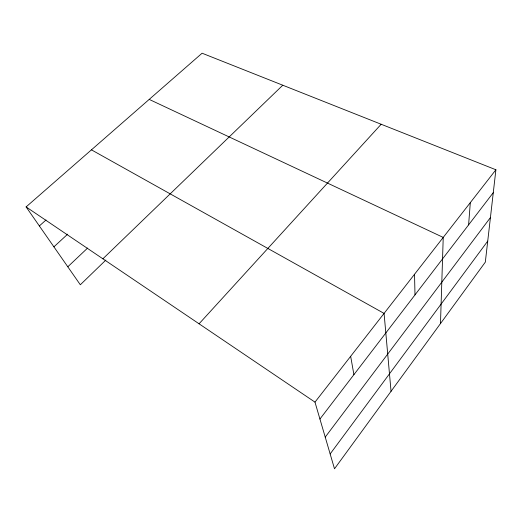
<?xml version="1.0" encoding="UTF-8"?>
<svg xmlns="http://www.w3.org/2000/svg" width="522" height="522" viewBox="0 0 522 522"><rect width="100%" height="100%" fill="white"/><g stroke="black" fill="none" stroke-linecap="round" stroke-linejoin="round"><path stroke-width="0.78" d="M440.483 323.575L443.23 237.419L149.207 99.402M468.599 224.884L470.309 202.64M495.9 169.767L485.323 262.135L334.498 468.789L314.981 402.136L26.1 206.914L202.092 53.211L495.9 169.767L314.981 402.136M330.152 453.951L487.731 241.099M325.226 437.116L490.426 217.557M319.927 419.029L493.277 192.657M199.065 323.803L381.171 124.256M105.881 260.034L80.323 284.777L26.1 206.914M102.88 258.801L282.787 85.223M67.801 266.794L87.618 248.054M53.91 246.847L67.69 234.156M39.359 225.948L46.014 219.99M91.448 149.847L384.075 313.402L391.043 391.317M350.66 356.311L353.909 374.652M414.533 274.272L414.997 294.884"/></g></svg>
